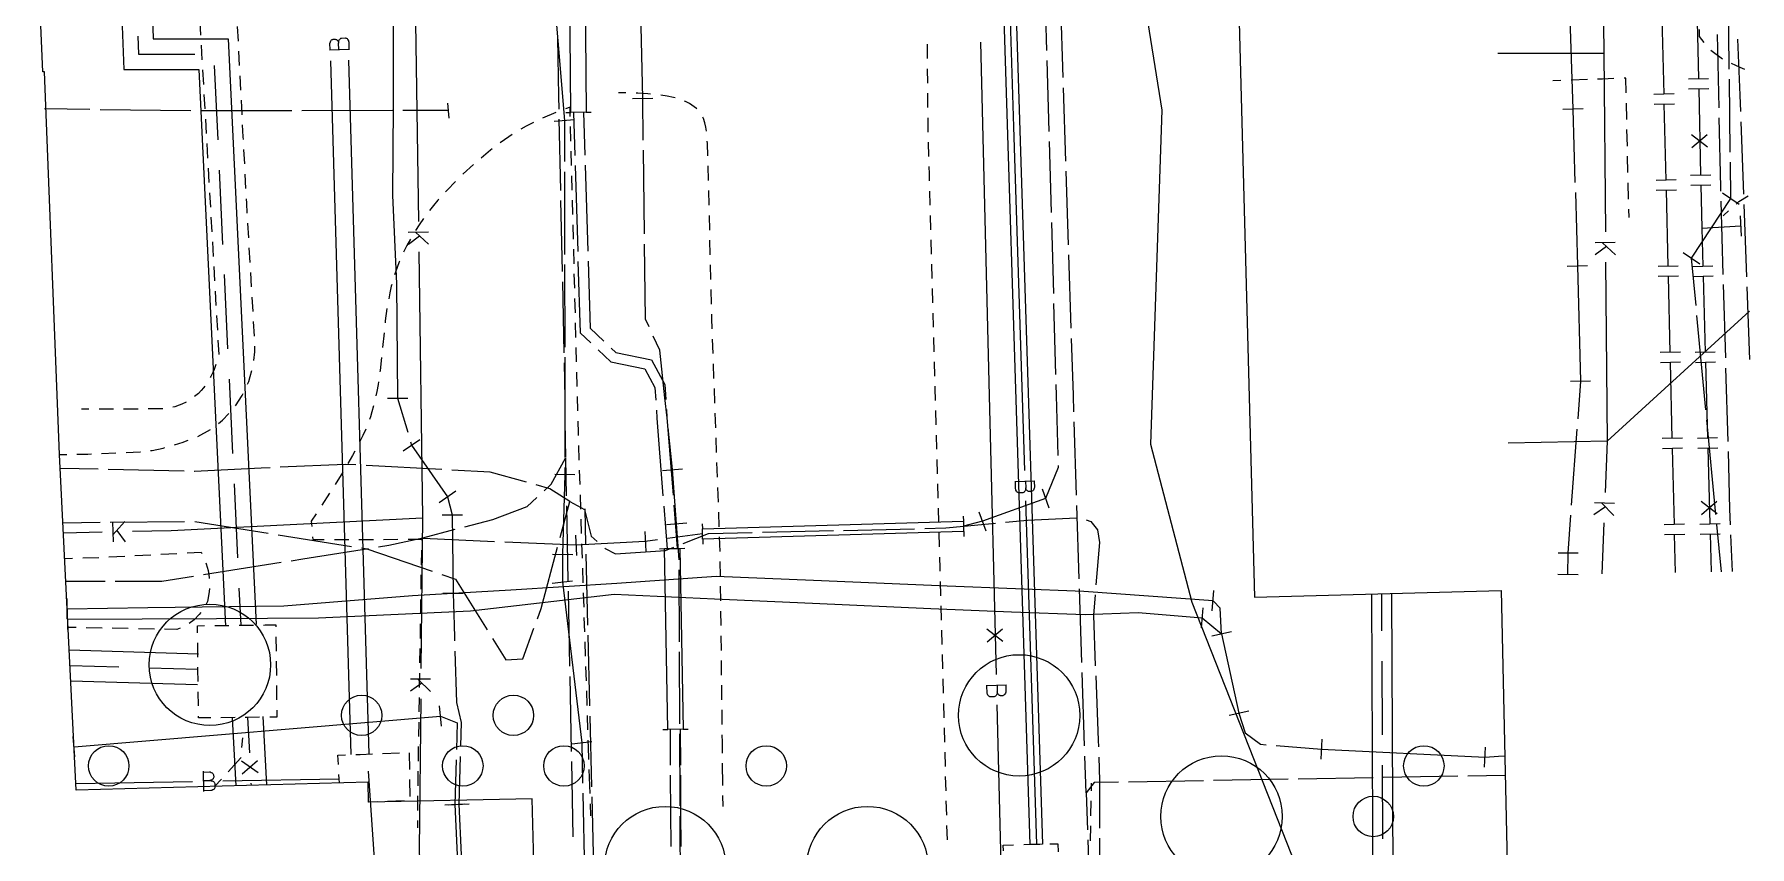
# Model space of a CAD drawing. Header units: metres. Extents: x 17721 to 17912, y 14015 to 15901.
# Drawn here: x 17755.6 to 17840.3, y 15763.8 to 15804 of the extents above; entities that cross this region are included whole.
import ezdxf

# ---------------------------------------------------------------- set-up
doc = ezdxf.new("R2010")
doc.units = ezdxf.units.M
for name, color, linetype in [('GC_CURB_EDGE', 1, 'Continuous'), ('GC_GAS_AXIS', 2, 'Continuous'), ('GC_HEAT_AXIS', 30, 'Continuous'), ('GC_POWER_AXIS', 40, 'Continuous'), ('GC_RESULT_1F93603DB5', 3, 'Continuous'), ('GC_RESULT_5DD67F7FB9', 3, 'Continuous'), ('GC_SEWER_AXIS', 6, 'Continuous'), ('GC_SITE_BOUNDARY', 7, 'Continuous'), ('GC_TEST_GREEN_ZONE', 3, 'Continuous'), ('GC_WATER_AXIS', 5, 'Continuous')]:
    doc.layers.add(name, color=color, linetype=linetype)

msp = doc.modelspace()

# ---------------------------------------------------------------- linework, layer by layer
at = {"layer": 'GC_CURB_EDGE'}
for points in [[(17763.731, 15804.638), (17763.772, 15803.922)], [(17765.637, 15803.633), (17765.599, 15804.349)], [(17838.093, 15803.558), (17837.86, 15803.852), (17837.849, 15804.196)], [(17763.8, 15803.423), (17763.841, 15802.707)], [(17765.699, 15802.417), (17765.662, 15803.134)], [(17799.681, 15803.474), (17799.687, 15802.764)], [(17838.988, 15802.744), (17838.411, 15803.173)], [(17799.691, 15802.264), (17799.697, 15801.554)], [(17840.091, 15802.227), (17839.864, 15802.317), (17839.434, 15802.52)], [(17763.869, 15802.208), (17763.91, 15801.492)], [(17765.762, 15801.201), (17765.725, 15801.918)], [(17831.006, 15801.677), (17830.6, 15801.662)], [(17832.318, 15801.725), (17831.506, 15801.695)], [(17833.63, 15801.773), (17833.055, 15801.752), (17832.818, 15801.743)], [(17834.231, 15801.066), (17834.214, 15801.794), (17834.13, 15801.791)], [(17763.939, 15800.993), (17763.979, 15800.277)], [(17765.825, 15799.985), (17765.788, 15800.702)], [(17784.793, 15801.066), (17784.432, 15801.072)], [(17786.015, 15801.014), (17785.88, 15801.028), (17785.379, 15801.056), (17785.293, 15801.057)], [(17787.221, 15800.82), (17787.15, 15800.839), (17786.835, 15800.909), (17786.515, 15800.961), (17786.512, 15800.962)], [(17788.302, 15800.275), (17788.279, 15800.299), (17788.172, 15800.387), (17787.934, 15800.542), (17787.736, 15800.641), (17787.694, 15800.659)], [(17799.701, 15801.054), (17799.706, 15800.344)], [(17834.261, 15799.754), (17834.242, 15800.566)], [(17764.008, 15799.778), (17764.048, 15799.062)], [(17781.334, 15800.1), (17780.678, 15799.819)], [(17782.046, 15799.901), (17782.034, 15800.366), (17781.801, 15800.28)], [(17788.77, 15799.177), (17788.748, 15799.371), (17788.7, 15799.592), (17788.632, 15799.801), (17788.598, 15799.876)], [(17799.71, 15799.844), (17799.715, 15799.243), (17799.718, 15799.134)], [(17765.888, 15798.769), (17765.881, 15798.901), (17765.851, 15799.486)], [(17779.171, 15799.009), (17779.004, 15798.904), (17778.584, 15798.604)], [(17780.225, 15799.608), (17780.093, 15799.546), (17779.86, 15799.424), (17779.595, 15799.274)], [(17782.077, 15798.688), (17782.059, 15799.401)], [(17834.291, 15798.441), (17834.273, 15799.254)], [(17764.077, 15798.563), (17764.118, 15797.847)], [(17765.951, 15797.554), (17765.914, 15798.27)], [(17778.185, 15798.303), (17778.105, 15798.241), (17777.634, 15797.848)], [(17782.108, 15797.475), (17782.09, 15798.188)], [(17788.845, 15797.957), (17788.823, 15798.563), (17788.816, 15798.68)], [(17799.732, 15798.634), (17799.751, 15797.924)], [(17764.146, 15797.348), (17764.187, 15796.632)], [(17777.256, 15797.522), (17776.747, 15797.061), (17776.727, 15797.043)], [(17788.876, 15796.734), (17788.858, 15797.457)], [(17799.764, 15797.424), (17799.774, 15797.069)], [(17834.322, 15797.129), (17834.303, 15797.942)], [(17766.013, 15796.338), (17765.976, 15797.054)], [(17776.369, 15796.694), (17775.951, 15796.264), (17775.875, 15796.179)], [(17782.139, 15796.262), (17782.121, 15796.975)], [(17799.774, 15797.069), (17799.784, 15796.716)], [(17834.352, 15795.817), (17834.333, 15796.629)], [(17764.215, 15796.133), (17764.256, 15795.417)], [(17766.08, 15795.122), (17766.051, 15795.611), (17766.039, 15795.838)], [(17775.541, 15795.807), (17775.499, 15795.76), (17775.282, 15795.499), (17775.091, 15795.254)], [(17782.17, 15795.049), (17782.151, 15795.762)], [(17788.906, 15795.512), (17788.888, 15796.235)], [(17799.797, 15796.216), (17799.816, 15795.51)], [(17839.665, 15795.566), (17839.804, 15795.692), (17840.266, 15795.975)], [(17764.284, 15794.918), (17764.325, 15794.202)], [(17766.15, 15793.907), (17766.109, 15794.623)], [(17774.79, 15794.854), (17774.574, 15794.541), (17774.396, 15794.259)], [(17788.936, 15794.289), (17788.918, 15795.012)], [(17799.83, 15795.01), (17799.849, 15794.303)], [(17834.373, 15794.91), (17834.363, 15795.317)], [(17839.026, 15794.984), (17839.056, 15795.019), (17839.293, 15795.232)], [(17774.14, 15793.83), (17773.966, 15793.517), (17773.832, 15793.252), (17773.808, 15793.199)], [(17782.201, 15793.835), (17782.182, 15794.549)], [(17788.966, 15793.066), (17788.948, 15793.789)], [(17799.862, 15793.804), (17799.882, 15793.097)], [(17764.353, 15793.703), (17764.394, 15792.987)], [(17766.221, 15792.691), (17766.18, 15793.407)], [(17782.232, 15792.622), (17782.213, 15793.335)], [(17764.423, 15792.488), (17764.463, 15791.772)], [(17766.292, 15791.476), (17766.251, 15792.192)], [(17773.604, 15792.742), (17773.59, 15792.712), (17773.483, 15792.436), (17773.359, 15792.072)], [(17782.263, 15791.409), (17782.244, 15792.122)], [(17788.996, 15791.844), (17788.978, 15792.566)], [(17799.895, 15792.597), (17799.914, 15791.891)], [(17764.492, 15791.273), (17764.532, 15790.557)], [(17773.221, 15791.592), (17773.199, 15791.516), (17773.121, 15791.177), (17773.069, 15790.895)], [(17789.026, 15790.621), (17789.008, 15791.344)], [(17799.928, 15791.391), (17799.947, 15790.685)], [(17766.363, 15790.26), (17766.322, 15790.977)], [(17772.983, 15790.403), (17772.899, 15789.796), (17772.889, 15789.695)], [(17782.294, 15790.196), (17782.275, 15790.909)], [(17764.561, 15790.058), (17764.602, 15789.342)], [(17766.434, 15789.045), (17766.392, 15789.761)], [(17782.325, 15788.983), (17782.306, 15789.696)], [(17789.061, 15789.398), (17789.043, 15789.919), (17789.038, 15790.121)], [(17799.96, 15790.185), (17799.98, 15789.478)], [(17764.63, 15788.843), (17764.671, 15788.127)], [(17772.838, 15789.198), (17772.765, 15788.488)], [(17789.104, 15788.176), (17789.079, 15788.899)], [(17799.993, 15788.979), (17800.012, 15788.272)], [(17766.401, 15787.831), (17766.456, 15788.272), (17766.449, 15788.545)], [(17772.712, 15787.991), (17772.644, 15787.345), (17772.635, 15787.281)], [(17782.355, 15787.769), (17782.337, 15788.483)], [(17764.529, 15787.648), (17764.436, 15787.392), (17764.376, 15787.253), (17764.278, 15787.049), (17764.244, 15786.991)], [(17766.089, 15786.66), (17766.157, 15786.806), (17766.224, 15787.04), (17766.309, 15787.341)], [(17782.386, 15786.556), (17782.368, 15787.269)], [(17789.147, 15786.954), (17789.122, 15787.676)], [(17800.026, 15787.772), (17800.045, 15787.066)], [(17763.974, 15786.572), (17763.908, 15786.481), (17763.797, 15786.353), (17763.66, 15786.214), (17763.478, 15786.057)], [(17765.493, 15785.603), (17765.831, 15786.102), (17765.879, 15786.206)], [(17772.565, 15786.786), (17772.546, 15786.653), (17772.486, 15786.31), (17772.438, 15786.084)], [(17789.19, 15785.731), (17789.165, 15786.454)], [(17800.059, 15786.566), (17800.061, 15786.477), (17800.078, 15785.86)], [(17758.251, 15785.425), (17757.893, 15785.424)], [(17759.468, 15785.432), (17758.876, 15785.428), (17758.751, 15785.427)], [(17760.685, 15785.44), (17759.968, 15785.435)], [(17761.902, 15785.448), (17761.185, 15785.443)], [(17763.061, 15785.783), (17762.85, 15785.678), (17762.715, 15785.624), (17762.499, 15785.555), (17762.393, 15785.529)], [(17772.323, 15785.598), (17772.243, 15785.301), (17772.165, 15785.054), (17772.115, 15784.915)], [(17782.417, 15785.343), (17782.399, 15786.056)], [(17800.091, 15785.36), (17800.11, 15784.653)], [(17763.632, 15784.074), (17764.259, 15784.421)], [(17764.654, 15784.728), (17764.862, 15784.889), (17765.173, 15785.22)], [(17771.934, 15784.45), (17771.795, 15784.132), (17771.632, 15783.803)], [(17782.449, 15784.13), (17782.445, 15784.261), (17782.43, 15784.843)], [(17789.233, 15784.509), (17789.208, 15785.232)], [(17762.485, 15783.665), (17762.915, 15783.805), (17762.95, 15783.816), (17763.164, 15783.896)], [(17782.488, 15782.917), (17782.465, 15783.63)], [(17789.276, 15783.287), (17789.251, 15784.009)], [(17800.124, 15784.154), (17800.143, 15783.447)], [(17756.797, 15783.188), (17757.156, 15783.194)], [(17757.656, 15783.203), (17758.192, 15783.212), (17758.373, 15783.219)], [(17758.873, 15783.24), (17759.589, 15783.269)], [(17760.089, 15783.289), (17760.793, 15783.317), (17760.806, 15783.319)], [(17761.301, 15783.385), (17761.383, 15783.396), (17761.925, 15783.51), (17762.004, 15783.531)], [(17771.403, 15783.359), (17771.284, 15783.141), (17771.048, 15782.74)], [(17789.319, 15782.064), (17789.293, 15782.787)], [(17800.157, 15782.947), (17800.176, 15782.241)], [(17770.794, 15782.31), (17770.416, 15781.704)], [(17782.527, 15781.704), (17782.504, 15782.417)], [(17770.147, 15781.283), (17769.758, 15780.684)], [(17782.566, 15780.491), (17782.543, 15781.204)], [(17789.362, 15780.842), (17789.336, 15781.565)], [(17800.189, 15781.741), (17800.208, 15781.035)], [(17769.486, 15780.265), (17769.243, 15779.892), (17769.265, 15779.624)], [(17789.405, 15779.62), (17789.379, 15780.342)], [(17800.222, 15780.535), (17800.241, 15779.828)], [(17782.605, 15779.278), (17782.582, 15779.991)], [(17800.255, 15779.329), (17800.274, 15778.622)], [(17769.305, 15779.126), (17769.317, 15778.981), (17769.885, 15778.983)], [(17770.385, 15778.985), (17771.099, 15778.988)], [(17771.599, 15778.989), (17772.312, 15778.992)], [(17772.812, 15778.994), (17773.526, 15778.997)], [(17774.026, 15778.999), (17774.693, 15779.001), (17774.692, 15778.955)], [(17782.644, 15778.065), (17782.621, 15778.778)], [(17789.448, 15778.397), (17789.422, 15779.12)], [(17757.054, 15778.049), (17757.448, 15778.06)], [(17757.948, 15778.075), (17758.737, 15778.099)], [(17759.237, 15778.125), (17760.026, 15778.166)], [(17760.525, 15778.193), (17761.314, 15778.234)], [(17761.813, 15778.261), (17762.602, 15778.302)], [(17763.101, 15778.329), (17763.807, 15778.366), (17763.84, 15778.29)], [(17764.038, 15777.831), (17764.055, 15777.79), (17764.138, 15777.456), (17764.19, 15777.108), (17764.193, 15777.059)], [(17774.684, 15778.455), (17774.673, 15777.741)], [(17789.469, 15777.175), (17789.46, 15777.898)], [(17800.287, 15778.122), (17800.302, 15777.566), (17800.306, 15777.416)], [(17774.665, 15777.241), (17774.654, 15776.528)], [(17782.683, 15776.852), (17782.66, 15777.565)], [(17800.32, 15776.916), (17800.339, 15776.21)], [(17764.205, 15776.56), (17764.2, 15776.421), (17764.153, 15776.106), (17764.106, 15775.928), (17764.068, 15775.824), (17764.05, 15775.791)], [(17774.646, 15776.028), (17774.635, 15775.314)], [(17782.722, 15775.639), (17782.699, 15776.352)], [(17789.483, 15775.952), (17789.474, 15776.675)], [(17763.782, 15775.371), (17763.706, 15775.273), (17763.452, 15775.021), (17763.207, 15774.834)], [(17782.761, 15774.426), (17782.738, 15775.139)], [(17789.496, 15774.729), (17789.488, 15775.452)], [(17800.353, 15775.71), (17800.372, 15775.003)], [(17757.618, 15774.635), (17757.224, 15774.642)], [(17758.908, 15774.61), (17758.118, 15774.625)], [(17760.197, 15774.586), (17759.408, 15774.601)], [(17761.487, 15774.562), (17760.697, 15774.577)], [(17762.766, 15774.602), (17762.591, 15774.541), (17761.987, 15774.552)], [(17774.627, 15774.814), (17774.616, 15774.101)], [(17800.385, 15774.504), (17800.404, 15773.797)], [(17774.609, 15773.601), (17774.597, 15772.887)], [(17782.8, 15773.213), (17782.778, 15773.926)], [(17789.51, 15773.506), (17789.502, 15774.229)], [(17782.839, 15772), (17782.817, 15772.713)], [(17789.524, 15772.283), (17789.516, 15773.006)], [(17800.418, 15773.297), (17800.437, 15772.591)], [(17774.59, 15772.387), (17774.578, 15771.674)], [(17789.538, 15771.06), (17789.53, 15771.783)], [(17800.451, 15772.091), (17800.47, 15771.385)], [(17774.571, 15771.174), (17774.559, 15770.461)], [(17782.879, 15770.787), (17782.856, 15771.5)], [(17800.483, 15770.885), (17800.502, 15770.178)], [(17782.918, 15769.574), (17782.895, 15770.287)], [(17789.552, 15769.837), (17789.544, 15770.56)], [(17765.815, 15768.706), (17765.858, 15769.18)], [(17774.552, 15769.961), (17774.54, 15769.247)], [(17789.562, 15768.975), (17789.558, 15769.337)], [(17800.516, 15769.679), (17800.535, 15768.972)], [(17774.533, 15768.747), (17774.527, 15768.39), (17774.521, 15768.03)], [(17782.964, 15768.119), (17782.964, 15768.141), (17782.945, 15768.718), (17782.934, 15769.074)], [(17789.568, 15768.426), (17789.568, 15768.446), (17789.562, 15768.975)], [(17800.549, 15768.472), (17800.568, 15767.766)], [(17765.137, 15767.503), (17765.767, 15768.186), (17765.769, 15768.208)], [(17774.514, 15767.53), (17774.502, 15766.81)], [(17783.019, 15766.423), (17782.98, 15767.62)], [(17789.586, 15766.828), (17789.574, 15767.926)], [(17764.476, 15766.786), (17764.799, 15767.136)], [(17800.581, 15767.266), (17800.6, 15766.56)], [(17807.805, 15766.567), (17807.813, 15766.935)], [(17774.497, 15766.31), (17774.497, 15765.59)], [(17783.054, 15765.324), (17783.035, 15765.923)], [(17789.598, 15765.779), (17789.592, 15766.328)], [(17800.614, 15766.06), (17800.633, 15765.353)], [(17807.777, 15765.33), (17807.793, 15766.067)], [(17774.497, 15765.09), (17774.498, 15764.729)], [(17800.647, 15764.854), (17800.666, 15764.147)], [(17807.749, 15764.093), (17807.765, 15764.83)]]:
    msp.add_lwpolyline(points, dxfattribs=at)
at = {"layer": 'GC_GAS_AXIS'}
for points in [[(17837.716, 15806.034), (17837.808, 15801.773)], [(17836.105, 15801.007), (17836.015, 15804.762)], [(17837.309, 15801.762), (17838.308, 15801.784)], [(17836.605, 15801.019), (17835.605, 15800.995)], [(17836.617, 15800.519), (17835.617, 15800.495)], [(17837.319, 15801.262), (17838.319, 15801.284)], [(17837.819, 15801.273), (17837.911, 15797.012)], [(17836.207, 15796.752), (17836.117, 15800.507)], [(17838.258, 15798.391), (17837.461, 15798.996)], [(17838.243, 15798.991), (17837.477, 15798.346)], [(17836.706, 15796.764), (17835.707, 15796.74)], [(17837.411, 15797.001), (17838.411, 15797.022)], [(17837.422, 15796.501), (17838.422, 15796.522)], [(17837.922, 15796.512), (17837.968, 15794.381), (17839.905, 15794.488)], [(17836.718, 15796.264), (17835.719, 15796.24)], [(17836.308, 15792.497), (17836.219, 15796.252)], [(17839.933, 15793.989), (17839.878, 15794.987)], [(17837.968, 15794.381), (17838.02, 15792.507)], [(17836.808, 15792.509), (17835.809, 15792.485)], [(17837.52, 15792.493), (17838.52, 15792.52)], [(17836.82, 15792.009), (17835.821, 15791.985)], [(17836.41, 15788.241), (17836.32, 15791.997)], [(17837.534, 15791.993), (17838.533, 15792.021)], [(17838.034, 15792.007), (17838.137, 15788.258)], [(17836.91, 15788.253), (17835.91, 15788.229)], [(17837.637, 15788.244), (17838.637, 15788.272)], [(17836.922, 15787.754), (17835.922, 15787.73)], [(17836.512, 15783.986), (17836.422, 15787.742)], [(17837.651, 15787.744), (17838.651, 15787.772)], [(17838.151, 15787.758), (17838.254, 15784.009)], [(17837.012, 15783.998), (17836.012, 15783.974)], [(17837.755, 15783.996), (17838.754, 15784.023)], [(17837.024, 15783.498), (17836.024, 15783.474)], [(17836.614, 15779.731), (17836.524, 15783.486)], [(17837.768, 15783.496), (17838.768, 15783.523)], [(17838.268, 15783.51), (17838.372, 15779.761)], [(17838.734, 15780.264), (17837.934, 15780.864)], [(17838.715, 15780.863), (17837.954, 15780.214)], [(17837.114, 15779.743), (17836.114, 15779.719)], [(17837.872, 15779.747), (17838.871, 15779.775)], [(17837.126, 15779.243), (17836.126, 15779.219)], [(17836.671, 15777.353), (17836.626, 15779.231)], [(17837.886, 15779.247), (17838.885, 15779.275)], [(17838.385, 15779.261), (17838.437, 15777.387)]]:
    msp.add_lwpolyline(points, dxfattribs=at)
at = {"layer": 'GC_HEAT_AXIS'}
for points in [[(17763.128, 15824.123), (17763.601, 15807.444), (17759.779, 15807.376), (17759.971, 15802.223), (17763.691, 15802.223), (17764.997, 15774.711)], [(17764.648, 15824.167), (17765.163, 15805.952), (17761.355, 15805.884), (17761.435, 15803.743), (17765.141, 15803.743), (17766.515, 15774.783)], [(17760.67, 15803.874), (17760.703, 15802.983), (17763.484, 15802.983)], [(17764.443, 15802.416), (17764.617, 15798.747)], [(17764.688, 15797.249), (17764.862, 15793.581)], [(17764.933, 15792.082), (17765.107, 15788.414)], [(17765.179, 15786.915), (17765.353, 15783.247)], [(17765.424, 15781.748), (17765.598, 15778.08)], [(17765.669, 15776.582), (17765.756, 15774.747)], [(17821.638, 15776.289), (17821.776, 15745.436)], [(17822.138, 15776.292), (17822.146, 15774.47)], [(17822.638, 15776.294), (17822.776, 15745.436)], [(17763.623, 15774.372), (17763.619, 15774.724), (17763.971, 15774.728)], [(17764.471, 15774.733), (17765.175, 15774.741)], [(17765.675, 15774.746), (17765.756, 15774.747), (17766.38, 15774.754)], [(17766.88, 15774.76), (17766.963, 15774.761), (17767.488, 15774.766), (17767.489, 15774.671)], [(17763.666, 15773.316), (17757.28, 15773.512)], [(17763.636, 15773.168), (17763.629, 15773.872)], [(17767.495, 15774.171), (17767.503, 15773.467)], [(17759.731, 15772.676), (17757.318, 15772.75)], [(17763.643, 15772.556), (17761.23, 15772.63)], [(17763.65, 15771.963), (17763.643, 15772.556), (17763.642, 15772.668)], [(17767.508, 15772.967), (17767.516, 15772.263)], [(17822.153, 15772.97), (17822.169, 15769.328)], [(17763.62, 15771.796), (17757.356, 15771.989)], [(17767.521, 15771.763), (17767.529, 15771.058)], [(17763.663, 15770.759), (17763.655, 15771.463)], [(17764.278, 15770.17), (17763.669, 15770.164), (17763.668, 15770.259)], [(17765.482, 15770.184), (17764.778, 15770.176)], [(17765.33, 15770.15), (17765.506, 15766.814)], [(17766.686, 15770.197), (17766.089, 15770.19), (17765.982, 15770.189)], [(17766.089, 15770.19), (17766.181, 15768.443)], [(17766.848, 15770.23), (17767.026, 15766.856)], [(17767.535, 15770.558), (17767.538, 15770.206), (17767.186, 15770.202)], [(17766.61, 15767.449), (17765.796, 15768.028)], [(17766.577, 15768.048), (17765.832, 15767.379)], [(17822.176, 15767.828), (17822.192, 15764.185)], [(17766.26, 15766.945), (17766.266, 15766.835)]]:
    msp.add_lwpolyline(points, dxfattribs=at)
at = {"layer": 'GC_POWER_AXIS'}
for points in [[(17803.743, 15895.75), (17803.73, 15882.38), (17805.28, 15862.17), (17808.15, 15829.77), (17809.69, 15810.2), (17811.29, 15800.22), (17810.72, 15783.7), (17812.77, 15775.89), (17818.149, 15762.23), (17817.983, 15760.319)], [(17831.708, 15796.641), (17831.609, 15800.261), (17831.351, 15808.242), (17831.043, 15810.868)], [(17785.651, 15798.733), (17785.627, 15800.801), (17785.45, 15808.627), (17785.41, 15810.65)], [(17781.019, 15809.657), (17781.1, 15807.592), (17781.751, 15799.712), (17781.754, 15797.67)], [(17805.49, 15806.678), (17805.587, 15803.173)], [(17839.328, 15802.24), (17839.283, 15805.836)], [(17773.286, 15805.027), (17773.285, 15800.414), (17773.252, 15796.017), (17773.454, 15791.621), (17773.509, 15785.976), (17774.007, 15784.298)], [(17806.412, 15801.824), (17806.296, 15805.455)], [(17838.823, 15800.337), (17838.741, 15803.962)], [(17781.404, 15803.78), (17781.461, 15800.914), (17781.474, 15800.265)], [(17839.897, 15800.142), (17839.868, 15800.962), (17839.751, 15803.725)], [(17805.601, 15802.673), (17805.698, 15799.168)], [(17839.379, 15798.145), (17839.334, 15801.74)], [(17775.975, 15800.569), (17776.038, 15799.822)], [(17785.127, 15800.79), (17786.127, 15800.812)], [(17806.543, 15797.694), (17806.428, 15801.324)], [(17758.3, 15800.246), (17756.056, 15800.277)], [(17763.287, 15800.177), (17758.8, 15800.239)], [(17768.275, 15800.183), (17763.787, 15800.176)], [(17773.263, 15800.191), (17768.775, 15800.184)], [(17776.006, 15800.196), (17773.763, 15800.192)], [(17781.253, 15799.671), (17782.249, 15799.753)], [(17781.485, 15799.765), (17781.558, 15796.25)], [(17781.825, 15800.105), (17782.075, 15800.107)], [(17782.2, 15800.102), (17782.265, 15797.977)], [(17782.7, 15800.118), (17782.764, 15797.994)], [(17782.825, 15800.114), (17783.075, 15800.116)], [(17832.109, 15800.277), (17831.109, 15800.245)], [(17838.917, 15796.213), (17838.912, 15796.4), (17838.834, 15799.838)], [(17840.044, 15796.058), (17839.915, 15799.642)], [(17785.706, 15794.097), (17785.657, 15798.233)], [(17805.712, 15798.668), (17805.81, 15795.163)], [(17781.755, 15797.171), (17781.761, 15793.087)], [(17782.28, 15797.478), (17782.409, 15793.227)], [(17782.779, 15797.495), (17782.908, 15793.248)], [(17806.675, 15793.563), (17806.559, 15797.194)], [(17837.684, 15790.562), (17837.461, 15792.896), (17839.408, 15795.847), (17839.385, 15797.645)], [(17781.568, 15795.75), (17781.641, 15792.235)], [(17831.721, 15796.142), (17831.82, 15792.522), (17831.975, 15786.824), (17831.84, 15784.946)], [(17839.034, 15792.089), (17838.932, 15795.713)], [(17838.991, 15796.122), (17839.825, 15795.572)], [(17840.191, 15791.974), (17840.062, 15795.558)], [(17805.823, 15794.663), (17805.921, 15791.158)], [(17785.935, 15789.5), (17785.756, 15789.888), (17785.712, 15793.597)], [(17806.806, 15789.433), (17806.691, 15793.063)], [(17837.044, 15793.171), (17837.878, 15792.621)], [(17781.761, 15792.588), (17781.767, 15788.504)], [(17782.424, 15792.728), (17782.53, 15789.214), (17783.064, 15788.706)], [(17782.923, 15792.748), (17783.024, 15789.435), (17783.699, 15788.791)], [(17831.32, 15792.508), (17832.32, 15792.536)], [(17781.651, 15791.735), (17781.724, 15788.22)], [(17839.152, 15787.965), (17839.049, 15791.589)], [(17840.338, 15787.889), (17840.209, 15791.474)], [(17805.935, 15790.658), (17806.032, 15787.153)], [(17838.177, 15785.395), (17837.732, 15790.064)], [(17786.828, 15784.999), (17786.724, 15785.994), (17786.467, 15788.349), (17786.145, 15789.046)], [(17806.938, 15785.302), (17806.912, 15786.12), (17806.822, 15788.933)], [(17781.768, 15788.005), (17781.771, 15785.963)], [(17783.426, 15788.361), (17784.052, 15787.765), (17785.736, 15787.422), (17786.231, 15786.507), (17786.269, 15785.879)], [(17784.061, 15788.446), (17784.292, 15788.226), (17786.065, 15787.865), (17786.723, 15786.648), (17786.768, 15785.913)], [(17781.735, 15787.72), (17781.771, 15785.963)], [(17839.269, 15783.841), (17839.166, 15787.465)], [(17806.046, 15786.654), (17806.061, 15786.115), (17806.143, 15783.148)], [(17831.475, 15786.81), (17832.475, 15786.838)], [(17773.009, 15785.971), (17774.009, 15785.98)], [(17781.771, 15785.963), (17781.773, 15784.798)], [(17786.3, 15785.38), (17786.324, 15784.992), (17786.626, 15781.141)], [(17786.799, 15785.414), (17786.822, 15785.026), (17787.124, 15781.178)], [(17781.773, 15784.798), (17781.807, 15783.048)], [(17781.773, 15784.798), (17781.775, 15783.048)], [(17787.422, 15777.99), (17787.298, 15779.766), (17787.096, 15782.445), (17786.88, 15784.502)], [(17807.07, 15781.172), (17806.954, 15784.802)], [(17831.535, 15780.692), (17831.804, 15784.448)], [(17838.671, 15780.228), (17838.225, 15784.897)], [(17773.79, 15783.364), (17774.61, 15783.936)], [(17774.15, 15783.819), (17774.2, 15783.65), (17775.98, 15781.1), (17776.21, 15780.21), (17776.251, 15776.337)], [(17780.754, 15781.398), (17781.101, 15781.722), (17781.808, 15783.008)], [(17781.808, 15783.008), (17781.844, 15781.151)], [(17839.394, 15779.717), (17839.364, 15780.488), (17839.283, 15783.341)], [(17758.707, 15782.458), (17756.832, 15782.497)], [(17762.956, 15782.368), (17759.206, 15782.447)], [(17767.203, 15782.535), (17766.76, 15782.515), (17763.477, 15782.357), (17763.456, 15782.357)], [(17771.449, 15782.672), (17770.915, 15782.7), (17767.702, 15782.557)], [(17775.694, 15782.445), (17771.948, 15782.645)], [(17779.874, 15781.822), (17778.087, 15782.318), (17776.193, 15782.419)], [(17781.276, 15782.223), (17782.276, 15782.195)], [(17781.776, 15782.548), (17781.776, 15782.209), (17781.662, 15778.255), (17781.652, 15776.887), (17782.609, 15768.941), (17782.653, 15766.945)], [(17786.597, 15782.407), (17787.595, 15782.483)], [(17806.157, 15782.649), (17806.16, 15782.55), (17805.53, 15781.02), (17802.41, 15779.89)], [(17775.57, 15780.814), (17776.39, 15781.386)], [(17776.839, 15779.621), (17778.214, 15779.982), (17779.914, 15780.615), (17780.388, 15781.057)], [(17781.543, 15779.091), (17782.019, 15780.867), (17781.522, 15781.179), (17781.032, 15781.501), (17780.355, 15781.689)], [(17805.36, 15781.49), (17805.7, 15780.55)], [(17775.71, 15780.205), (17776.71, 15780.215)], [(17781.853, 15780.651), (17781.925, 15776.937)], [(17782.019, 15780.867), (17782.739, 15780.468), (17783.081, 15779.15), (17783.374, 15778.887)], [(17782.761, 15780.508), (17782.804, 15778.758)], [(17786.665, 15780.642), (17786.831, 15778.523)], [(17787.163, 15780.679), (17787.329, 15778.562)], [(17802.24, 15780.36), (17802.58, 15779.42)], [(17807.202, 15777.041), (17807.086, 15780.672)], [(17831.355, 15777.253), (17831.364, 15778.316), (17831.499, 15780.194)], [(17756.965, 15779.818), (17758.804, 15779.839)], [(17759.304, 15779.844), (17762.981, 15779.886)], [(17763.48, 15779.884), (17767.112, 15779.306)], [(17772.571, 15778.624), (17773.076, 15778.704), (17774.751, 15779.073), (17776.355, 15779.494)], [(17785.722, 15779.389), (17785.778, 15778.391)], [(17786.799, 15779.728), (17787.797, 15779.804)], [(17787.623, 15778.794), (17788.87, 15779.285), (17791.04, 15779.335)], [(17788.566, 15779.76), (17788.573, 15779.51)], [(17791.54, 15779.347), (17795.05, 15779.428)], [(17795.55, 15779.44), (17799.06, 15779.521)], [(17799.56, 15779.533), (17800.6, 15779.557), (17801.488, 15779.642), (17803.059, 15779.793)], [(17801.466, 15780.14), (17801.473, 15779.89)], [(17802.41, 15779.89), (17801.48, 15779.64)], [(17801.488, 15779.39), (17801.495, 15779.14)], [(17803.557, 15779.841), (17804.644, 15779.945), (17807.06, 15780.056)], [(17807.542, 15779.964), (17807.768, 15779.88), (17808.1, 15779.472), (17808.203, 15778.842), (17808.025, 15776.744)], [(17838.941, 15777.396), (17838.719, 15779.731)], [(17767.606, 15779.227), (17771.237, 15778.649)], [(17768.241, 15777.94), (17768.831, 15778.034), (17772.077, 15778.546)], [(17771.731, 15778.571), (17771.981, 15778.531), (17775.22, 15777.42)], [(17774.78, 15779.05), (17778.305, 15778.887)], [(17786.349, 15778.968), (17785.75, 15778.89), (17782.33, 15778.7), (17778.805, 15778.863)], [(17780.416, 15775.07), (17780.602, 15775.579), (17781.414, 15778.608)], [(17782.302, 15779.199), (17782.358, 15778.201)], [(17783.746, 15778.553), (17783.761, 15778.539), (17784.285, 15778.285), (17786.751, 15778.45), (17787.158, 15778.61)], [(17786.455, 15778.531), (17786.705, 15778.535)], [(17788.58, 15779.26), (17786.845, 15779.033)], [(17787.455, 15778.549), (17787.705, 15778.554)], [(17788.588, 15779.01), (17788.595, 15778.76)], [(17839.482, 15777.406), (17839.413, 15779.218)], [(17763.911, 15777.251), (17767.747, 15777.861)], [(17781.162, 15778.269), (17782.162, 15778.241)], [(17782.816, 15778.259), (17782.902, 15774.76)], [(17831.864, 15778.312), (17830.864, 15778.32)], [(17757.11, 15776.923), (17759.052, 15776.923)], [(17757.178, 15775.563), (17761.16, 15775.62), (17767.89, 15775.71), (17774.247, 15776.217), (17779.098, 15776.507), (17784.338, 15776.827), (17789.26, 15777.17), (17794.06, 15776.97), (17800.68, 15776.7), (17807.43, 15776.43), (17813.813, 15775.964)], [(17759.552, 15776.923), (17761.85, 15776.923), (17763.417, 15777.172)], [(17775.693, 15777.258), (17776.37, 15777.026), (17777.941, 15774.515)], [(17781.156, 15776.827), (17782.148, 15776.947)], [(17787.447, 15773.931), (17787.433, 15777.491)], [(17831.855, 15777.249), (17830.855, 15777.257)], [(17757.185, 15775.063), (17757.17, 15776.063)], [(17757.204, 15775.041), (17764.55, 15775.08), (17769.6, 15775.11), (17777.11, 15775.469), (17784.22, 15776.287), (17789.18, 15776.06), (17794.01, 15775.84), (17799.86, 15775.58), (17803.85, 15775.42), (17807.5, 15775.28), (17810.11, 15775.38), (17813.278, 15775.112), (17814.237, 15774.328)], [(17775.751, 15776.332), (17776.751, 15776.342)], [(17776.251, 15776.337), (17776.301, 15774.747), (17776.32, 15774.14), (17776.325, 15773.971)], [(17781.935, 15776.437), (17782.007, 15772.722)], [(17807.334, 15772.911), (17807.218, 15776.541)], [(17807.982, 15776.246), (17807.897, 15775.245), (17807.993, 15772.74)], [(17813.777, 15775.465), (17813.849, 15776.463)], [(17814.237, 15774.328), (17814.17, 15775.599), (17813.836, 15775.94)], [(17757.206, 15774.541), (17757.201, 15775.541)], [(17813.236, 15774.614), (17813.32, 15775.61)], [(17778.207, 15774.091), (17778.861, 15773.046), (17779.692, 15773.086), (17780.245, 15774.6)], [(17782.914, 15774.26), (17782.999, 15770.761)], [(17813.749, 15774.221), (17814.725, 15774.435)], [(17814.237, 15774.328), (17815.094, 15770.409), (17815.399, 15769.43), (17816.155, 15768.866), (17816.437, 15768.843)], [(17776.341, 15773.472), (17776.42, 15770.93), (17776.65, 15769.94), (17776.618, 15768.766)], [(17787.463, 15769.872), (17787.449, 15773.431)], [(17782.016, 15772.222), (17782.088, 15768.508)], [(17807.466, 15768.78), (17807.35, 15772.411)], [(17808.012, 15772.241), (17808.133, 15769.066), (17808.146, 15768.732)], [(17757.518, 15768.743), (17775.63, 15770.26), (17776.45, 15769.93), (17776.414, 15768.602)], [(17775.672, 15769.762), (17775.588, 15770.758)], [(17783.012, 15770.261), (17783.097, 15766.762)], [(17814.606, 15770.302), (17815.582, 15770.516)], [(17757.56, 15768.245), (17757.476, 15769.241)], [(17786.623, 15769.589), (17786.873, 15769.594)], [(17787.003, 15767.835), (17786.998, 15769.6)], [(17787.479, 15765.812), (17787.478, 15766.046), (17787.465, 15769.372)], [(17787.503, 15767.836), (17787.498, 15769.601)], [(17787.623, 15769.608), (17787.873, 15769.612)], [(17782.113, 15768.881), (17783.105, 15769.001)], [(17816.935, 15768.803), (17819.179, 15768.622), (17827.26, 15768.229), (17827.914, 15768.276), (17828.237, 15768.293)], [(17819.155, 15768.123), (17819.203, 15769.121)], [(17827.236, 15767.73), (17827.284, 15768.728)], [(17776.4, 15768.102), (17776.34, 15765.89), (17776.57, 15760.9), (17776.66, 15759.66), (17776.865, 15758.564)], [(17776.604, 15768.266), (17776.54, 15765.9), (17776.77, 15760.9), (17776.86, 15759.69), (17777.066, 15758.563)], [(17782.098, 15768.008), (17782.17, 15764.293)], [(17807.54, 15766.465), (17807.482, 15768.28)], [(17808.165, 15768.233), (17808.209, 15767.074), (17808.209, 15764.722)], [(17787.026, 15763.805), (17787.01, 15765.495), (17787.005, 15767.335)], [(17787.526, 15763.807), (17787.51, 15765.498), (17787.505, 15767.336)], [(17809.142, 15766.988), (17807.931, 15766.966), (17807.54, 15766.465)], [(17813.335, 15767.062), (17809.642, 15766.996)], [(17817.527, 15767.136), (17813.834, 15767.071)], [(17821.72, 15767.211), (17818.027, 15767.145)], [(17825.912, 15767.285), (17822.22, 15767.22)], [(17828.259, 15767.327), (17826.412, 15767.294)], [(17775.841, 15765.867), (17776.839, 15765.913)], [(17776.041, 15765.877), (17777.039, 15765.923)], [(17782.664, 15766.445), (17782.753, 15762.452)], [(17783.109, 15766.262), (17783.195, 15762.763)], [(17807.54, 15766.465), (17807.601, 15764.64)], [(17787.494, 15761.752), (17787.481, 15765.312)], [(17807.618, 15764.14), (17807.74, 15760.491)], [(17808.209, 15764.222), (17808.209, 15760.711)]]:
    msp.add_lwpolyline(points, dxfattribs=at)
for points in [[(17782.005, 15807.927), (17782.755, 15807.933), (17782.825, 15800.113), (17782.075, 15800.107)], [(17788.573, 15779.51), (17801.473, 15779.89), (17801.487, 15779.39), (17788.587, 15779.01)], [(17786.705, 15778.535), (17787.455, 15778.549), (17787.623, 15769.607), (17786.873, 15769.593)]]:
    msp.add_lwpolyline(points, close=True, dxfattribs=at)
at = {"layer": 'GC_RESULT_1F93603DB5', "true_color": 0x2c7553}
for centre in [(17764.232, 15772.794), (17804.232, 15770.294), (17814.232, 15765.294), (17786.732, 15762.794), (17796.732, 15762.794)]:
    msp.add_circle(centre, 3, dxfattribs=at)
at = {"layer": 'GC_RESULT_5DD67F7FB9', "true_color": 0x9b704a}
for centre in [(17771.732, 15770.294), (17779.232, 15770.294), (17759.232, 15767.794), (17776.732, 15767.794), (17781.732, 15767.794), (17791.732, 15767.794), (17824.232, 15767.794), (17821.732, 15765.294)]:
    msp.add_circle(centre, 1, dxfattribs=at)
at = {"layer": 'GC_SEWER_AXIS'}
for points in [[(17774.246, 15816.436), (17774.352, 15807.85), (17774.536, 15794.707)], [(17833.034, 15811.73), (17833.125, 15803.036)], [(17827.887, 15803.033), (17833.125, 15803.036)], [(17833.125, 15803.036), (17833.203, 15794.192)], [(17775.028, 15794.185), (17774.038, 15794.171)], [(17774.595, 15793.989), (17774.046, 15793.572)], [(17774.39, 15794.176), (17775.036, 15793.585)], [(17774.558, 15793.207), (17774.742, 15780.064)], [(17833.692, 15793.668), (17832.702, 15793.66)], [(17833.258, 15793.474), (17832.707, 15793.06)], [(17833.055, 15793.663), (17833.697, 15793.068)], [(17833.217, 15792.693), (17833.295, 15783.849)], [(17833.295, 15783.849), (17840.326, 15790.277)], [(17833.295, 15783.849), (17828.406, 15783.746)], [(17833.295, 15783.849), (17833.19, 15781.316)], [(17833.209, 15780.596), (17832.637, 15780.21)], [(17833.652, 15780.768), (17832.662, 15780.809)], [(17833.015, 15780.795), (17833.627, 15780.168)], [(17756.99, 15779.32), (17758.907, 15779.361)], [(17759.425, 15779.857), (17759.446, 15778.866)], [(17759.438, 15779.219), (17760.025, 15779.87)], [(17759.624, 15779.425), (17760.046, 15778.879)], [(17760.406, 15779.394), (17762.323, 15779.435), (17774.742, 15780.064)], [(17774.742, 15780.064), (17774.665, 15772.61)], [(17833.128, 15779.818), (17833.023, 15777.285)], [(17774.706, 15771.891), (17774.147, 15771.487)], [(17775.143, 15772.076), (17774.153, 15772.087)], [(17774.506, 15772.083), (17775.137, 15771.476)], [(17774.649, 15771.11), (17774.572, 15763.656), (17775.267, 15742.274)]]:
    msp.add_lwpolyline(points, dxfattribs=at)
at = {"layer": 'GC_SITE_BOUNDARY'}
for points in [[(17813.915, 15849.072), (17815.862, 15776.142), (17828.062, 15776.474), (17828.736, 15745.733), (17816.695, 15745.4), (17818.682, 15672.46)], [(17782.93, 15660.948), (17780.155, 15766.17), (17772.072, 15765.995), (17772.047, 15766.995), (17757.625, 15766.597), (17756.797, 15783.188), (17756.059, 15802.106), (17755.978, 15802.103), (17755.553, 15812.077)]]:
    msp.add_lwpolyline(points, dxfattribs=at)
at = {"layer": 'GC_TEST_GREEN_ZONE'}
for points in [[(17813.915, 15849.072), (17815.862, 15776.142), (17828.062, 15776.474), (17828.736, 15745.733), (17816.695, 15745.4), (17818.682, 15672.46)], [(17782.93, 15660.948), (17780.155, 15766.17), (17772.072, 15765.995), (17772.047, 15766.995), (17757.625, 15766.597), (17756.797, 15783.188), (17756.059, 15802.106), (17755.978, 15802.103), (17755.553, 15812.077)]]:
    msp.add_lwpolyline(points, dxfattribs=at)
at = {"layer": 'GC_WATER_AXIS'}
msp.add_lwpolyline([(17802.906, 15823.082), (17803.506, 15823.084), (17805.379, 15763.926), (17804.779, 15763.911)], close=True, dxfattribs=at)
for points in [[(17803.605, 15810.487), (17803.956, 15799.39), (17804.494, 15782.404)], [(17770.138, 15803.2), (17771.136, 15803.23)], [(17770.175, 15803.201), (17770.166, 15803.52), (17770.17, 15803.55), (17770.188, 15803.601), (17770.214, 15803.648), (17770.229, 15803.668), (17770.247, 15803.685), (17770.271, 15803.701), (17770.3, 15803.714), (17770.315, 15803.719), (17770.431, 15803.722), (17770.453, 15803.717), (17770.483, 15803.705), (17770.504, 15803.691), (17770.525, 15803.674), (17770.547, 15803.647), (17770.566, 15803.612), (17770.58, 15803.581), (17770.593, 15803.535)], [(17770.593, 15803.535), (17770.596, 15803.574), (17770.598, 15803.607), (17770.612, 15803.656), (17770.628, 15803.687), (17770.646, 15803.715), (17770.676, 15803.746), (17770.711, 15803.768), (17770.743, 15803.778), (17770.933, 15803.783), (17770.952, 15803.78), (17770.978, 15803.77), (17771.009, 15803.75), (17771.038, 15803.719), (17771.057, 15803.692), (17771.079, 15803.646), (17771.089, 15803.618), (17771.092, 15803.591), (17771.103, 15803.229)], [(17770.602, 15803.214), (17770.593, 15803.535)], [(17802.316, 15803.579), (17802.75, 15786.094), (17803.092, 15772.313)], [(17771.209, 15768.353), (17770.202, 15802.66)], [(17772.109, 15768.379), (17771.101, 15802.687)], [(17805.008, 15781.878), (17804.011, 15781.847)], [(17804.972, 15781.877), (17804.982, 15781.558), (17804.977, 15781.528), (17804.96, 15781.477), (17804.933, 15781.43), (17804.919, 15781.411), (17804.901, 15781.393), (17804.877, 15781.378), (17804.848, 15781.364), (17804.833, 15781.359), (17804.717, 15781.356), (17804.695, 15781.361), (17804.664, 15781.373), (17804.643, 15781.387), (17804.622, 15781.403), (17804.601, 15781.43), (17804.581, 15781.465), (17804.567, 15781.497), (17804.554, 15781.542)], [(17804.554, 15781.542), (17804.552, 15781.504), (17804.549, 15781.47), (17804.536, 15781.421), (17804.52, 15781.391), (17804.502, 15781.362), (17804.471, 15781.331), (17804.437, 15781.309), (17804.405, 15781.299), (17804.215, 15781.293), (17804.196, 15781.296), (17804.17, 15781.307), (17804.139, 15781.326), (17804.11, 15781.357), (17804.091, 15781.384), (17804.069, 15781.43), (17804.058, 15781.458), (17804.055, 15781.486), (17804.044, 15781.848)], [(17804.544, 15781.864), (17804.554, 15781.542)], [(17804.541, 15780.905), (17805.079, 15763.919)], [(17803.428, 15773.951), (17802.63, 15774.554)], [(17803.411, 15774.551), (17802.648, 15773.904)], [(17803.603, 15771.784), (17802.606, 15771.759)], [(17803.147, 15771.451), (17803.144, 15771.413), (17803.141, 15771.379), (17803.128, 15771.33), (17803.112, 15771.3), (17803.094, 15771.271), (17803.063, 15771.241), (17803.028, 15771.219), (17802.996, 15771.209), (17802.806, 15771.204), (17802.787, 15771.208), (17802.761, 15771.218), (17802.73, 15771.238), (17802.701, 15771.269), (17802.682, 15771.297), (17802.66, 15771.343), (17802.65, 15771.37), (17802.647, 15771.398), (17802.638, 15771.76)], [(17803.139, 15771.773), (17803.147, 15771.451)], [(17803.567, 15771.783), (17803.574, 15771.464), (17803.57, 15771.434), (17803.552, 15771.384), (17803.525, 15771.336), (17803.511, 15771.317), (17803.493, 15771.3), (17803.469, 15771.284), (17803.439, 15771.271), (17803.424, 15771.266), (17803.309, 15771.264), (17803.286, 15771.269), (17803.256, 15771.281), (17803.235, 15771.295), (17803.214, 15771.312), (17803.193, 15771.339), (17803.173, 15771.374), (17803.159, 15771.405), (17803.147, 15771.451)], [(17803.13, 15770.814), (17803.472, 15757.033)], [(17770.585, 15767.869), (17770.56, 15768.32), (17770.938, 15768.336)], [(17771.437, 15768.357), (17771.659, 15768.366), (17772.266, 15768.391)], [(17772.766, 15768.412), (17773.595, 15768.447)], [(17774.074, 15768.447), (17774.093, 15767.617)], [(17763.899, 15767.529), (17763.917, 15766.531)], [(17763.9, 15767.492), (17764.219, 15767.498), (17764.249, 15767.493), (17764.3, 15767.475), (17764.347, 15767.448), (17764.366, 15767.433), (17764.383, 15767.415), (17764.398, 15767.391), (17764.412, 15767.361), (17764.416, 15767.347), (17764.418, 15767.231), (17764.413, 15767.208), (17764.4, 15767.178), (17764.386, 15767.157), (17764.369, 15767.137), (17764.341, 15767.116), (17764.306, 15767.096), (17764.275, 15767.083), (17764.229, 15767.071)], [(17772.05, 15767.529), (17773.234, 15750.189)], [(17757.609, 15766.918), (17763.367, 15767.022)], [(17763.908, 15767.065), (17764.229, 15767.071)], [(17764.229, 15767.071), (17764.268, 15767.067), (17764.301, 15767.064), (17764.35, 15767.05), (17764.38, 15767.034), (17764.409, 15767.016), (17764.439, 15766.985), (17764.46, 15766.95), (17764.47, 15766.918), (17764.474, 15766.728), (17764.47, 15766.709), (17764.459, 15766.683), (17764.439, 15766.652), (17764.408, 15766.624), (17764.381, 15766.605), (17764.334, 15766.583), (17764.306, 15766.573), (17764.279, 15766.571), (17763.917, 15766.564)], [(17764.866, 15767.049), (17770.624, 15767.152)], [(17770.635, 15766.956), (17770.624, 15767.152), (17770.612, 15767.37)], [(17774.103, 15767.118), (17774.121, 15766.288)], [(17772.505, 15766.019), (17772.09, 15766.003)], [(17773.833, 15766.07), (17773.004, 15766.038)], [(17803.453, 15763.595), (17803.445, 15763.879), (17803.956, 15763.891)], [(17804.456, 15763.903), (17805.079, 15763.919), (17805.251, 15763.923)], [(17805.751, 15763.935), (17806.148, 15763.945), (17806.16, 15763.547)]]:
    msp.add_lwpolyline(points, dxfattribs=at)

doc.saveas('drawing.dxf')
